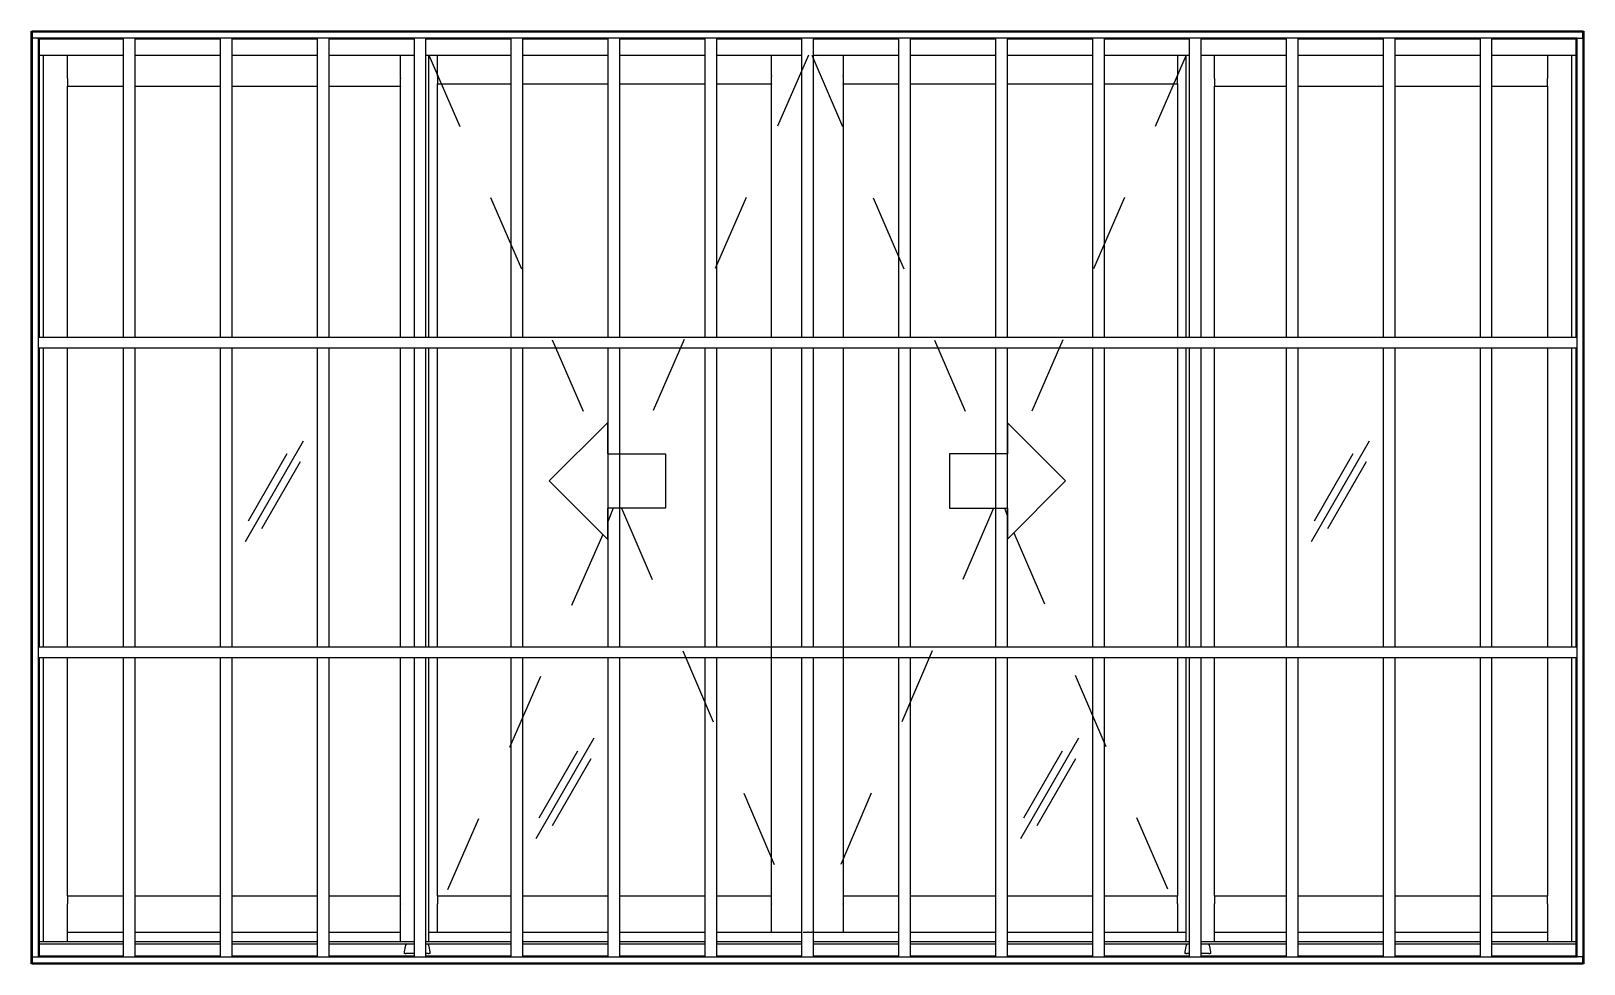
# Model space of a CAD drawing. Header units: millimetres. Extents: x 225.06 to 227.07, y 1050.12 to 1051.32.
import ezdxf

# ---------------------------------------------------------------- set-up
doc = ezdxf.new("R2010")
doc.units = ezdxf.units.MM
doc.header["$LTSCALE"] = 0.5
doc.linetypes.add('HIDDEN2', pattern=[0.1875, 0.125, -0.0625])
doc.layers.add('Gravia_Janelas', color=1, linetype='Continuous')
doc.layers.add('Gravia_Janelas_hidden2', color=1, linetype='HIDDEN2')

msp = doc.modelspace()

# ---------------------------------------------------------------- linework, layer by layer
at = {"layer": 'Gravia_Janelas'}
for p, q in [((227.0643, 1051.3227), (225.0643, 1051.3227)), ((225.0643, 1051.3226), (225.0643, 1051.3227)), ((225.0643, 1051.3226), (225.0643, 1051.3219)), ((225.0643, 1051.3216), (225.0643, 1051.3219)), ((225.0643, 1051.3216), (225.0643, 1051.3212)), ((225.0643, 1051.3208), (225.0643, 1051.3212)), ((227.0643, 1051.3212), (225.0643, 1051.3212)), ((225.0643, 1051.3208), (225.0643, 1051.3141)), ((227.0643, 1051.3227), (227.0643, 1051.3226)), ((227.0643, 1051.3219), (227.0643, 1051.3226)), ((227.0643, 1051.3219), (227.0643, 1051.3216)), ((227.0643, 1051.3212), (227.0643, 1051.3216)), ((227.0643, 1051.3212), (227.0643, 1051.3208)), ((227.0643, 1051.3141), (227.0643, 1051.3208)), ((225.0628, 1051.3136), (225.0628, 1050.1288)), ((225.0628, 1051.3136), (225.063, 1051.3136)), ((225.0636, 1051.3136), (225.063, 1051.3136)), ((225.0636, 1051.3136), (225.0639, 1051.3136)), ((225.0643, 1051.3136), (225.0639, 1051.3136)), ((225.0643, 1051.3136), (225.0643, 1051.3141)), ((225.0643, 1051.3136), (225.0643, 1050.1288)), ((225.0643, 1051.3136), (225.0647, 1051.3136)), ((225.0714, 1051.3136), (225.0647, 1051.3136)), ((225.0714, 1051.3136), (225.0719, 1051.3136)), ((227.0567, 1051.3136), (225.0719, 1051.3136)), ((225.0719, 1051.3136), (225.0719, 1050.1288)), ((225.0719, 1051.3129), (225.0719, 1051.3133)), ((225.0733, 1051.3136), (225.0733, 1051.3126)), ((225.0733, 1051.3122), (225.0733, 1051.3126)), ((225.1818, 1051.3122), (225.0733, 1051.3122)), ((225.0733, 1051.3122), (225.0733, 1050.9275)), ((225.1818, 1051.3136), (225.1818, 1050.9275)), ((225.1968, 1051.3136), (225.1968, 1050.9275)), ((225.3068, 1051.3122), (225.1968, 1051.3122)), ((225.3068, 1051.3136), (225.3068, 1050.9275)), ((225.3218, 1051.3136), (225.3218, 1050.9275)), ((225.4318, 1051.3122), (225.3218, 1051.3122)), ((225.4318, 1051.3136), (225.4318, 1050.9275)), ((225.4468, 1051.3136), (225.4468, 1050.9275)), ((225.5568, 1051.3122), (225.4468, 1051.3122)), ((225.5568, 1051.3136), (225.5568, 1050.9275)), ((225.5718, 1051.3136), (225.5718, 1050.9275)), ((225.6818, 1051.3122), (225.5718, 1051.3122)), ((225.6818, 1051.3136), (225.6818, 1050.9275)), ((225.6968, 1051.3136), (225.6968, 1050.9275)), ((225.8068, 1051.3122), (225.6968, 1051.3122)), ((225.8068, 1051.3136), (225.8068, 1050.9275)), ((225.8218, 1051.3136), (225.8218, 1050.9275)), ((225.9318, 1051.3122), (225.8218, 1051.3122)), ((225.9318, 1051.3136), (225.9318, 1050.9275)), ((225.9468, 1051.3136), (225.9468, 1050.9275)), ((226.0568, 1051.3122), (225.9468, 1051.3122)), ((226.0568, 1051.3136), (226.0568, 1050.9275)), ((226.0718, 1051.3136), (226.0718, 1050.9275)), ((226.1818, 1051.3122), (226.0718, 1051.3122)), ((226.1818, 1051.3136), (226.1818, 1050.9275)), ((226.1968, 1051.3136), (226.1968, 1050.9275)), ((226.3068, 1051.3122), (226.1968, 1051.3122)), ((226.3068, 1051.3136), (226.3068, 1050.9275)), ((226.3218, 1051.3136), (226.3218, 1050.9275)), ((226.4318, 1051.3122), (226.3218, 1051.3122)), ((226.4318, 1051.3136), (226.4318, 1050.9275)), ((226.4468, 1051.3136), (226.4468, 1050.9275)), ((226.5568, 1051.3122), (226.4468, 1051.3122)), ((226.5568, 1051.3136), (226.5568, 1050.9275)), ((226.5718, 1051.3136), (226.5718, 1050.9275)), ((226.6818, 1051.3122), (226.5718, 1051.3122)), ((226.6818, 1051.3136), (226.6818, 1050.9275)), ((226.6968, 1051.3136), (226.6968, 1050.9275)), ((226.8068, 1051.3122), (226.6968, 1051.3122)), ((226.8068, 1051.3136), (226.8068, 1050.9275)), ((226.8218, 1051.3136), (226.8218, 1050.9275)), ((226.9318, 1051.3122), (226.8218, 1051.3122)), ((226.9318, 1051.3136), (226.9318, 1050.9275)), ((226.9468, 1051.3136), (226.9468, 1050.9275)), ((227.0553, 1051.3122), (226.9468, 1051.3122)), ((227.0553, 1051.3126), (227.0553, 1051.3136)), ((227.0553, 1051.3126), (227.0553, 1051.3122)), ((227.0553, 1051.3122), (227.0553, 1050.9275)), ((227.0567, 1051.3136), (227.0567, 1050.1288)), ((227.0572, 1051.3136), (227.0567, 1051.3136)), ((227.0567, 1051.3133), (227.0567, 1051.3129)), ((227.0572, 1051.3136), (227.0639, 1051.3136)), ((227.0643, 1051.3136), (227.0639, 1051.3136)), ((227.0643, 1051.3141), (227.0643, 1051.3136)), ((227.0643, 1051.3136), (227.0643, 1050.1288)), ((227.0643, 1051.3136), (227.0648, 1051.3136)), ((227.0651, 1051.3136), (227.0648, 1051.3136)), ((227.0651, 1051.3136), (227.0657, 1051.3136)), ((227.0658, 1051.3136), (227.0657, 1051.3136)), ((227.0658, 1051.3136), (227.0658, 1050.1288)), ((225.0719, 1051.2915), (225.1818, 1051.2915)), ((225.0789, 1050.9275), (225.0789, 1051.2915)), ((225.1097, 1051.2624), (225.1097, 1051.2915)), ((225.1968, 1051.2915), (225.3068, 1051.2915)), ((225.3218, 1051.2915), (225.4318, 1051.2915)), ((225.4468, 1051.2915), (225.5568, 1051.2915)), ((225.5392, 1051.2624), (225.5392, 1051.2915)), ((225.5718, 1051.2915), (225.6818, 1051.2915)), ((225.576, 1050.9275), (225.576, 1051.2915)), ((225.587, 1051.2654), (225.587, 1051.2915)), ((225.6968, 1051.2915), (225.8068, 1051.2915)), ((225.8218, 1051.2915), (225.9318, 1051.2915)), ((225.9468, 1051.2915), (226.0568, 1051.2915)), ((226.0181, 1051.2654), (226.0181, 1051.2915)), ((226.0718, 1051.2915), (226.1818, 1051.2915)), ((226.1105, 1051.2915), (226.1105, 1051.2654)), ((226.1968, 1051.2915), (226.3068, 1051.2915)), ((226.3218, 1051.2915), (226.4318, 1051.2915)), ((226.4468, 1051.2915), (226.5568, 1051.2915)), ((226.5416, 1051.2915), (226.5416, 1051.2654)), ((226.5526, 1050.9275), (226.5526, 1051.2915)), ((226.5718, 1051.2915), (226.6818, 1051.2915)), ((226.5894, 1051.2624), (226.5894, 1051.2915)), ((226.6968, 1051.2915), (226.8068, 1051.2915)), ((226.8218, 1051.2915), (226.9318, 1051.2915)), ((226.9468, 1051.2915), (227.0567, 1051.2915)), ((227.0189, 1051.2915), (227.0189, 1051.2624)), ((227.0497, 1051.2915), (227.0497, 1050.9275)), ((225.1097, 1051.2617), (225.1097, 1051.2624)), ((225.1097, 1051.2617), (225.1097, 1051.2517)), ((225.5392, 1051.2624), (225.5392, 1051.2617)), ((225.5392, 1051.2517), (225.5392, 1051.2617)), ((225.587, 1051.2647), (225.587, 1051.2654)), ((225.587, 1051.2647), (225.587, 1051.2547)), ((225.587, 1051.2544), (225.587, 1051.2547)), ((226.0181, 1051.2654), (226.0181, 1051.2647)), ((226.0181, 1051.2547), (226.0181, 1051.2647)), ((226.0181, 1051.2547), (226.0181, 1051.2544)), ((226.1105, 1051.2647), (226.1105, 1051.2654)), ((226.1105, 1051.2647), (226.1105, 1051.2547)), ((226.1105, 1051.2544), (226.1105, 1051.2547)), ((226.5416, 1051.2654), (226.5416, 1051.2647)), ((226.5416, 1051.2547), (226.5416, 1051.2647)), ((226.5416, 1051.2547), (226.5416, 1051.2544)), ((226.5894, 1051.2617), (226.5894, 1051.2624)), ((226.5894, 1051.2617), (226.5894, 1051.2517)), ((227.0189, 1051.2624), (227.0189, 1051.2617)), ((227.0189, 1051.2517), (227.0189, 1051.2617)), ((225.1097, 1051.2514), (225.1097, 1051.2517)), ((225.1097, 1050.9275), (225.1097, 1051.2514)), ((225.1818, 1051.2514), (225.1097, 1051.2514)), ((225.3068, 1051.2514), (225.1968, 1051.2514)), ((225.4318, 1051.2514), (225.3218, 1051.2514)), ((225.5392, 1051.2514), (225.4468, 1051.2514)), ((225.5392, 1051.2517), (225.5392, 1051.2514)), ((225.5392, 1050.9275), (225.5392, 1051.2514)), ((225.587, 1050.9275), (225.587, 1051.2544)), ((225.6818, 1051.2544), (225.587, 1051.2544)), ((225.8068, 1051.2544), (225.6968, 1051.2544)), ((225.9318, 1051.2544), (225.8218, 1051.2544)), ((226.0181, 1051.2544), (225.9468, 1051.2544)), ((226.0181, 1050.9275), (226.0181, 1051.2544)), ((226.1818, 1051.2544), (226.1105, 1051.2544)), ((226.1105, 1051.2544), (226.1105, 1050.9275)), ((226.3068, 1051.2544), (226.1968, 1051.2544)), ((226.4318, 1051.2544), (226.3218, 1051.2544)), ((226.5416, 1051.2544), (226.4468, 1051.2544)), ((226.5416, 1051.2544), (226.5416, 1050.9275)), ((226.5894, 1051.2514), (226.5894, 1051.2517)), ((226.6818, 1051.2514), (226.5894, 1051.2514)), ((226.5894, 1050.9275), (226.5894, 1051.2514)), ((226.8068, 1051.2514), (226.6968, 1051.2514)), ((226.9318, 1051.2514), (226.8218, 1051.2514)), ((227.0189, 1051.2514), (226.9468, 1051.2514)), ((227.0189, 1051.2517), (227.0189, 1051.2514)), ((227.0189, 1051.2514), (227.0189, 1050.9275)), ((227.0567, 1050.9275), (225.0719, 1050.9275)), ((225.0719, 1050.9143), (227.0567, 1050.9143)), ((225.0733, 1050.9143), (225.0733, 1050.5281)), ((225.0789, 1050.5281), (225.0789, 1050.9143)), ((225.1097, 1050.5281), (225.1097, 1050.9143)), ((225.1818, 1050.9143), (225.1818, 1050.5281)), ((225.1968, 1050.9143), (225.1968, 1050.5281)), ((225.3068, 1050.9143), (225.3068, 1050.5281)), ((225.3218, 1050.9143), (225.3218, 1050.5281)), ((225.4318, 1050.9143), (225.4318, 1050.5281)), ((225.4468, 1050.9143), (225.4468, 1050.5281)), ((225.5392, 1050.5281), (225.5392, 1050.9143)), ((225.5568, 1050.9143), (225.5568, 1050.5281)), ((225.5718, 1050.9143), (225.5718, 1050.5281)), ((225.576, 1050.5281), (225.576, 1050.9143)), ((225.587, 1050.5281), (225.587, 1050.9143)), ((225.6818, 1050.9143), (225.6818, 1050.5281)), ((225.6968, 1050.9143), (225.6968, 1050.5281)), ((225.8068, 1050.9143), (225.8068, 1050.5281)), ((225.8218, 1050.9143), (225.8218, 1050.5281)), ((225.9318, 1050.9143), (225.9318, 1050.5281)), ((225.9468, 1050.9143), (225.9468, 1050.5281)), ((226.0181, 1050.2077), (226.0181, 1050.9143)), ((226.0568, 1050.9143), (226.0568, 1050.5281)), ((226.0718, 1050.9143), (226.0718, 1050.5281)), ((226.1105, 1050.9143), (226.1105, 1050.2077)), ((226.1818, 1050.9143), (226.1818, 1050.5281)), ((226.1968, 1050.9143), (226.1968, 1050.5281)), ((226.3068, 1050.9143), (226.3068, 1050.5281)), ((226.3218, 1050.9143), (226.3218, 1050.5281)), ((226.4318, 1050.9143), (226.4318, 1050.5281)), ((226.4468, 1050.9143), (226.4468, 1050.5281)), ((226.5416, 1050.9143), (226.5416, 1050.5281)), ((226.5526, 1050.5281), (226.5526, 1050.9143)), ((226.5568, 1050.9143), (226.5568, 1050.5281)), ((226.5718, 1050.9143), (226.5718, 1050.5281)), ((226.5894, 1050.5281), (226.5894, 1050.9143)), ((226.6818, 1050.9143), (226.6818, 1050.5281)), ((226.6968, 1050.9143), (226.6968, 1050.5281)), ((226.8068, 1050.9143), (226.8068, 1050.5281)), ((226.8218, 1050.9143), (226.8218, 1050.5281)), ((226.9318, 1050.9143), (226.9318, 1050.5281)), ((226.9468, 1050.9143), (226.9468, 1050.5281)), ((227.0189, 1050.9143), (227.0189, 1050.5281)), ((227.0497, 1050.9143), (227.0497, 1050.5281)), ((227.0553, 1050.9143), (227.0553, 1050.5281)), ((225.3393, 1050.6645), (225.4143, 1050.7944)), ((226.7143, 1050.6645), (226.7893, 1050.7944)), ((225.3432, 1050.6912), (225.3932, 1050.7778)), ((226.7182, 1050.6912), (226.7682, 1050.7778)), ((225.3605, 1050.6812), (225.4105, 1050.7678)), ((226.7355, 1050.6812), (226.7855, 1050.7678)), ((225.8135, 1050.7075), (225.8063, 1050.6891)), ((226.3183, 1050.7075), (226.3223, 1050.6971)), ((227.0567, 1050.5281), (225.0719, 1050.5281)), ((225.0719, 1050.5149), (227.0567, 1050.5149)), ((225.0733, 1050.5149), (225.0733, 1050.1302)), ((225.0789, 1050.1486), (225.0789, 1050.5149)), ((225.1097, 1050.2077), (225.1097, 1050.5149)), ((225.1818, 1050.5149), (225.1818, 1050.1288)), ((225.1968, 1050.5149), (225.1968, 1050.1288)), ((225.3068, 1050.5149), (225.3068, 1050.1288)), ((225.3218, 1050.5149), (225.3218, 1050.1288)), ((225.4318, 1050.5149), (225.4318, 1050.1288)), ((225.4468, 1050.5149), (225.4468, 1050.1288)), ((225.5392, 1050.2077), (225.5392, 1050.5149)), ((225.5568, 1050.5149), (225.5568, 1050.1288)), ((225.5718, 1050.5149), (225.5718, 1050.1288)), ((225.576, 1050.1486), (225.576, 1050.5149)), ((225.587, 1050.2077), (225.587, 1050.5149)), ((225.6818, 1050.5149), (225.6818, 1050.1288)), ((225.6968, 1050.5149), (225.6968, 1050.1288)), ((225.8068, 1050.5149), (225.8068, 1050.1288)), ((225.8218, 1050.5149), (225.8218, 1050.1288)), ((225.9318, 1050.5149), (225.9318, 1050.1288)), ((225.9468, 1050.5149), (225.9468, 1050.1288)), ((226.0568, 1050.5149), (226.0568, 1050.1288)), ((226.0718, 1050.5149), (226.0718, 1050.1288)), ((226.1818, 1050.5149), (226.1818, 1050.1288)), ((226.1968, 1050.5149), (226.1968, 1050.1288)), ((226.3068, 1050.5149), (226.3068, 1050.1288)), ((226.3218, 1050.5149), (226.3218, 1050.1288)), ((226.4318, 1050.5149), (226.4318, 1050.1288)), ((226.4468, 1050.5149), (226.4468, 1050.1288)), ((226.5416, 1050.5149), (226.5416, 1050.2077)), ((226.5526, 1050.1486), (226.5526, 1050.5149)), ((226.5568, 1050.5149), (226.5568, 1050.1288)), ((226.5718, 1050.5149), (226.5718, 1050.1288)), ((226.5894, 1050.2077), (226.5894, 1050.5149)), ((226.6818, 1050.5149), (226.6818, 1050.1288)), ((226.6968, 1050.5149), (226.6968, 1050.1288)), ((226.8068, 1050.5149), (226.8068, 1050.1288)), ((226.8218, 1050.5149), (226.8218, 1050.1288)), ((226.9318, 1050.5149), (226.9318, 1050.1288)), ((226.9468, 1050.5149), (226.9468, 1050.1288)), ((227.0189, 1050.5149), (227.0189, 1050.2077)), ((227.0497, 1050.5149), (227.0497, 1050.1486)), ((227.0553, 1050.5149), (227.0553, 1050.1302)), ((225.7143, 1050.2815), (225.7893, 1050.4114)), ((225.7182, 1050.3081), (225.7682, 1050.3947)), ((226.3393, 1050.2815), (226.4143, 1050.4114)), ((226.3432, 1050.3081), (226.3932, 1050.3947)), ((225.7355, 1050.2981), (225.7855, 1050.3847)), ((226.3605, 1050.2981), (226.4105, 1050.3847)), ((225.1097, 1050.2074), (225.1097, 1050.2077)), ((225.1097, 1050.2077), (225.1818, 1050.2077)), ((225.1097, 1050.2074), (225.1097, 1050.1973)), ((225.1097, 1050.1967), (225.1097, 1050.1973)), ((225.1097, 1050.1486), (225.1097, 1050.1967)), ((225.1968, 1050.2077), (225.3068, 1050.2077)), ((225.3218, 1050.2077), (225.4318, 1050.2077)), ((225.4468, 1050.2077), (225.5392, 1050.2077)), ((225.5392, 1050.2077), (225.5392, 1050.2074)), ((225.5392, 1050.1973), (225.5392, 1050.2074)), ((225.5392, 1050.1973), (225.5392, 1050.1967)), ((225.5392, 1050.1486), (225.5392, 1050.1967)), ((225.587, 1050.2074), (225.587, 1050.2077)), ((225.587, 1050.2077), (225.6818, 1050.2077)), ((225.587, 1050.2074), (225.587, 1050.1973)), ((225.587, 1050.1967), (225.587, 1050.1973)), ((225.587, 1050.1606), (225.587, 1050.1967)), ((225.6968, 1050.2077), (225.8068, 1050.2077)), ((225.8218, 1050.2077), (225.9318, 1050.2077)), ((225.9468, 1050.2077), (226.0181, 1050.2077)), ((226.0181, 1050.2077), (226.0181, 1050.2074)), ((226.0181, 1050.1973), (226.0181, 1050.2074)), ((226.0181, 1050.1973), (226.0181, 1050.1967)), ((226.0181, 1050.1606), (226.0181, 1050.1967)), ((226.1105, 1050.2074), (226.1105, 1050.2077)), ((226.1105, 1050.2077), (226.1818, 1050.2077)), ((226.1105, 1050.2074), (226.1105, 1050.1973)), ((226.1105, 1050.1967), (226.1105, 1050.1973)), ((226.1105, 1050.1967), (226.1105, 1050.1606)), ((226.1968, 1050.2077), (226.3068, 1050.2077)), ((226.3218, 1050.2077), (226.4318, 1050.2077)), ((226.4468, 1050.2077), (226.5416, 1050.2077)), ((226.5416, 1050.2077), (226.5416, 1050.2074)), ((226.5416, 1050.1973), (226.5416, 1050.2074)), ((226.5416, 1050.1973), (226.5416, 1050.1967)), ((226.5416, 1050.1967), (226.5416, 1050.1606)), ((226.5894, 1050.2074), (226.5894, 1050.2077)), ((226.5894, 1050.2077), (226.6818, 1050.2077)), ((226.5894, 1050.2074), (226.5894, 1050.1973)), ((226.5894, 1050.1967), (226.5894, 1050.1973)), ((226.5894, 1050.1486), (226.5894, 1050.1967)), ((226.6968, 1050.2077), (226.8068, 1050.2077)), ((226.8218, 1050.2077), (226.9318, 1050.2077)), ((226.9468, 1050.2077), (227.0189, 1050.2077)), ((227.0189, 1050.2077), (227.0189, 1050.2074)), ((227.0189, 1050.1973), (227.0189, 1050.2074)), ((227.0189, 1050.1973), (227.0189, 1050.1967)), ((227.0189, 1050.1967), (227.0189, 1050.1486)), ((225.1097, 1050.1606), (225.1818, 1050.1606)), ((225.1968, 1050.1606), (225.3068, 1050.1606)), ((225.3218, 1050.1606), (225.4318, 1050.1606)), ((225.4468, 1050.1606), (225.5392, 1050.1606)), ((225.576, 1050.1606), (225.5867, 1050.1606)), ((225.587, 1050.1606), (225.5867, 1050.1606)), ((225.587, 1050.1606), (225.6818, 1050.1606)), ((225.6968, 1050.1606), (225.8068, 1050.1606)), ((225.8218, 1050.1606), (225.9318, 1050.1606)), ((225.9468, 1050.1606), (226.0181, 1050.1606)), ((226.0184, 1050.1606), (226.0181, 1050.1606)), ((226.0184, 1050.1606), (226.056, 1050.1606)), ((226.056, 1050.1606), (226.0567, 1050.1606)), ((226.0568, 1050.1606), (226.0567, 1050.1606)), ((226.0589, 1050.1606), (226.0644, 1050.1606)), ((226.0655, 1050.1606), (226.0644, 1050.1606)), ((226.0655, 1050.1606), (226.0694, 1050.1606)), ((226.0694, 1050.1606), (226.0698, 1050.1606)), ((226.0713, 1050.1606), (226.0698, 1050.1606)), ((226.0718, 1050.1606), (226.1102, 1050.1606)), ((226.1105, 1050.1606), (226.1102, 1050.1606)), ((226.1105, 1050.1606), (226.1818, 1050.1606)), ((226.1968, 1050.1606), (226.3068, 1050.1606)), ((226.3218, 1050.1606), (226.4318, 1050.1606)), ((226.4468, 1050.1606), (226.5416, 1050.1606)), ((226.5419, 1050.1606), (226.5416, 1050.1606)), ((226.5419, 1050.1606), (226.5526, 1050.1606)), ((226.5894, 1050.1606), (226.6818, 1050.1606)), ((226.6968, 1050.1606), (226.8068, 1050.1606)), ((226.8218, 1050.1606), (226.9318, 1050.1606)), ((226.9468, 1050.1606), (227.0189, 1050.1606)), ((225.0719, 1050.1486), (225.1818, 1050.1486)), ((225.0719, 1050.1456), (225.1818, 1050.1456)), ((225.1968, 1050.1486), (225.3068, 1050.1486)), ((225.1968, 1050.1456), (225.3068, 1050.1456)), ((225.3218, 1050.1486), (225.4318, 1050.1486)), ((225.3218, 1050.1456), (225.4318, 1050.1456)), ((225.4468, 1050.1486), (225.5568, 1050.1486)), ((225.4468, 1050.1456), (225.5568, 1050.1456)), ((225.5455, 1050.1331), (225.5442, 1050.1331)), ((225.5455, 1050.1331), (225.5468, 1050.1331)), ((225.5568, 1050.1331), (225.5468, 1050.1331)), ((225.5718, 1050.1486), (225.6818, 1050.1486)), ((225.5718, 1050.1456), (225.6818, 1050.1456)), ((225.5751, 1050.1331), (225.5718, 1050.1331)), ((225.5751, 1050.1331), (225.5764, 1050.1331)), ((225.5777, 1050.1331), (225.5764, 1050.1331)), ((225.6968, 1050.1486), (225.8068, 1050.1486)), ((225.6968, 1050.1456), (225.8068, 1050.1456)), ((225.8218, 1050.1486), (225.9318, 1050.1486)), ((225.8218, 1050.1456), (225.9318, 1050.1456)), ((225.9468, 1050.1486), (226.0568, 1050.1486)), ((225.9468, 1050.1456), (226.0568, 1050.1456)), ((226.0718, 1050.1486), (226.1818, 1050.1486)), ((226.0718, 1050.1456), (226.1818, 1050.1456)), ((226.1968, 1050.1486), (226.3068, 1050.1486)), ((226.1968, 1050.1456), (226.3068, 1050.1456)), ((226.3218, 1050.1486), (226.4318, 1050.1486)), ((226.3218, 1050.1456), (226.4318, 1050.1456)), ((226.4468, 1050.1486), (226.5568, 1050.1486)), ((226.4468, 1050.1456), (226.5568, 1050.1456)), ((226.5523, 1050.1331), (226.551, 1050.1331)), ((226.5523, 1050.1331), (226.5536, 1050.1331)), ((226.5568, 1050.1331), (226.5536, 1050.1331)), ((226.5718, 1050.1486), (226.6818, 1050.1486)), ((226.5718, 1050.1456), (226.6818, 1050.1456)), ((226.5819, 1050.1331), (226.5718, 1050.1331)), ((226.5819, 1050.1331), (226.5832, 1050.1331)), ((226.5845, 1050.1331), (226.5832, 1050.1331)), ((226.6968, 1050.1486), (226.8068, 1050.1486)), ((226.6968, 1050.1456), (226.8068, 1050.1456)), ((226.8218, 1050.1486), (226.9318, 1050.1486)), ((226.8218, 1050.1456), (226.9318, 1050.1456)), ((226.9468, 1050.1486), (227.0567, 1050.1486)), ((226.9468, 1050.1456), (227.0567, 1050.1456)), ((225.063, 1050.1288), (225.0628, 1050.1288)), ((225.063, 1050.1288), (225.0636, 1050.1288)), ((225.0639, 1050.1288), (225.0636, 1050.1288)), ((225.0639, 1050.1288), (225.0643, 1050.1288)), ((225.0643, 1050.1283), (225.0643, 1050.1288)), ((225.0647, 1050.1288), (225.0643, 1050.1288)), ((225.0643, 1050.1283), (225.0643, 1050.1216)), ((225.0643, 1050.1212), (225.0643, 1050.1216)), ((225.0643, 1050.1212), (227.0643, 1050.1212)), ((225.0643, 1050.1212), (225.0643, 1050.1208)), ((225.0643, 1050.1205), (225.0643, 1050.1208)), ((225.0647, 1050.1205), (225.0643, 1050.1205)), ((225.0643, 1050.1205), (225.0643, 1050.1198)), ((225.0643, 1050.1197), (225.0643, 1050.1198)), ((225.0643, 1050.1197), (227.0643, 1050.1197)), ((225.0647, 1050.1288), (225.0714, 1050.1288)), ((225.0719, 1050.1288), (225.0714, 1050.1288)), ((225.0719, 1050.1288), (227.0567, 1050.1288)), ((225.0733, 1050.1302), (225.1818, 1050.1302)), ((225.0733, 1050.1298), (225.0733, 1050.1302)), ((225.0733, 1050.1298), (225.0733, 1050.1288)), ((225.1968, 1050.1302), (225.3068, 1050.1302)), ((225.3218, 1050.1302), (225.4318, 1050.1302)), ((225.4468, 1050.1302), (225.5568, 1050.1302)), ((225.5718, 1050.1302), (225.6818, 1050.1302)), ((225.6968, 1050.1302), (225.8068, 1050.1302)), ((225.8218, 1050.1302), (225.9318, 1050.1302)), ((225.9468, 1050.1302), (226.0568, 1050.1302)), ((226.0718, 1050.1302), (226.1818, 1050.1302)), ((226.1968, 1050.1302), (226.3068, 1050.1302)), ((226.3218, 1050.1302), (226.4318, 1050.1302)), ((226.4468, 1050.1302), (226.5568, 1050.1302)), ((226.5718, 1050.1302), (226.6818, 1050.1302)), ((226.6968, 1050.1302), (226.8068, 1050.1302)), ((226.8218, 1050.1302), (226.9318, 1050.1302)), ((226.9468, 1050.1302), (227.0553, 1050.1302)), ((227.0553, 1050.1302), (227.0553, 1050.1298)), ((227.0553, 1050.1288), (227.0553, 1050.1298)), ((227.0567, 1050.1288), (227.0572, 1050.1288)), ((227.0639, 1050.1288), (227.0572, 1050.1288)), ((227.0639, 1050.1288), (227.0643, 1050.1288)), ((227.0643, 1050.1198), (227.0643, 1050.1288)), ((227.0648, 1050.1288), (227.0643, 1050.1288)), ((227.0643, 1050.1198), (227.0643, 1050.1197)), ((227.0648, 1050.1288), (227.0651, 1050.1288)), ((227.0657, 1050.1288), (227.0651, 1050.1288)), ((227.0657, 1050.1288), (227.0658, 1050.1288))]:
    msp.add_line(p, q, dxfattribs=at)
at = {"layer": 'Gravia_Janelas', "color": 2}
msp.add_lwpolyline([(225.0628, 1051.3226), (227.0658, 1051.3226), (227.0658, 1050.1197), (225.0628, 1050.1197)], close=True, dxfattribs=at)
at = {"layer": 'Gravia_Janelas'}
for points in [[(225.7313, 1050.7425), (225.8063, 1050.8175), (225.8063, 1050.7775), (225.8813, 1050.7775), (225.8813, 1050.7075), (225.8063, 1050.7075), (225.8063, 1050.6675), (225.7313, 1050.7425)], [(226.3973, 1050.7425), (226.3223, 1050.8175), (226.3223, 1050.7775), (226.2473, 1050.7775), (226.2473, 1050.7075), (226.3223, 1050.7075), (226.3223, 1050.6675), (226.3973, 1050.7425)]]:
    msp.add_lwpolyline(points, close=True, dxfattribs=at)
for points in [[(225.5462, 1050.1442), (225.5462, 1050.1442), (225.5462, 1050.1442), (225.5462, 1050.1442), (225.5462, 1050.1442), (225.5462, 1050.1442), (225.5462, 1050.1443), (225.5462, 1050.1443), (225.5462, 1050.1443), (225.5462, 1050.1443), (225.5462, 1050.1443), (225.5462, 1050.1443), (225.5462, 1050.1443), (225.5462, 1050.1443), (225.5462, 1050.1443), (225.5463, 1050.1444), (225.5463, 1050.1444), (225.5463, 1050.1444), (225.5463, 1050.1444), (225.5463, 1050.1444), (225.5463, 1050.1444), (225.5463, 1050.1444), (225.5463, 1050.1444), (225.5463, 1050.1444), (225.5463, 1050.1444)], [(225.5463, 1050.1444), (225.5463, 1050.1445), (225.5463, 1050.1446), (225.5464, 1050.1446), (225.5464, 1050.1447), (225.5464, 1050.1448), (225.5465, 1050.1448), (225.5465, 1050.1449), (225.5465, 1050.1449), (225.5466, 1050.145), (225.5466, 1050.1451), (225.5467, 1050.1451), (225.5467, 1050.1452), (225.5467, 1050.1452), (225.5468, 1050.1452), (225.5468, 1050.1453), (225.5469, 1050.1453), (225.5469, 1050.1454), (225.5469, 1050.1454), (225.547, 1050.1454), (225.547, 1050.1455), (225.5471, 1050.1455), (225.5471, 1050.1455), (225.5471, 1050.1456), (225.5472, 1050.1456)], [(225.5747, 1050.1456), (225.5747, 1050.1456), (225.5748, 1050.1455), (225.5748, 1050.1455), (225.5749, 1050.1455), (225.5749, 1050.1454), (225.5749, 1050.1454), (225.575, 1050.1454), (225.575, 1050.1453), (225.5751, 1050.1453), (225.5751, 1050.1452), (225.5751, 1050.1452), (225.5752, 1050.1452), (225.5752, 1050.1451), (225.5753, 1050.1451), (225.5753, 1050.145), (225.5753, 1050.1449), (225.5754, 1050.1449), (225.5754, 1050.1448), (225.5754, 1050.1448), (225.5755, 1050.1447), (225.5755, 1050.1446), (225.5755, 1050.1446), (225.5756, 1050.1445), (225.5756, 1050.1444)], [(225.5756, 1050.1444), (225.5756, 1050.1444), (225.5756, 1050.1444), (225.5756, 1050.1444), (225.5756, 1050.1444), (225.5756, 1050.1444), (225.5756, 1050.1444), (225.5756, 1050.1444), (225.5756, 1050.1444), (225.5756, 1050.1444), (225.5756, 1050.1443), (225.5756, 1050.1443), (225.5756, 1050.1443), (225.5756, 1050.1443), (225.5756, 1050.1443), (225.5757, 1050.1443), (225.5757, 1050.1443), (225.5757, 1050.1443), (225.5757, 1050.1443), (225.5757, 1050.1442), (225.5757, 1050.1442), (225.5757, 1050.1442), (225.5757, 1050.1442), (225.5757, 1050.1442), (225.5757, 1050.1442)], [(226.553, 1050.1442), (226.553, 1050.1442), (226.553, 1050.1442), (226.553, 1050.1442), (226.553, 1050.1442), (226.553, 1050.1442), (226.553, 1050.1443), (226.553, 1050.1443), (226.553, 1050.1443), (226.553, 1050.1443), (226.553, 1050.1443), (226.553, 1050.1443), (226.553, 1050.1443), (226.553, 1050.1443), (226.553, 1050.1443), (226.5531, 1050.1444), (226.5531, 1050.1444), (226.5531, 1050.1444), (226.5531, 1050.1444), (226.5531, 1050.1444), (226.5531, 1050.1444), (226.5531, 1050.1444), (226.5531, 1050.1444), (226.5531, 1050.1444), (226.5531, 1050.1444)], [(226.5531, 1050.1444), (226.5531, 1050.1445), (226.5531, 1050.1446), (226.5532, 1050.1446), (226.5532, 1050.1447), (226.5532, 1050.1448), (226.5533, 1050.1448), (226.5533, 1050.1449), (226.5533, 1050.1449), (226.5534, 1050.145), (226.5534, 1050.1451), (226.5535, 1050.1451), (226.5535, 1050.1452), (226.5535, 1050.1452), (226.5536, 1050.1452), (226.5536, 1050.1453), (226.5537, 1050.1453), (226.5537, 1050.1454), (226.5537, 1050.1454), (226.5538, 1050.1454), (226.5538, 1050.1455), (226.5539, 1050.1455), (226.5539, 1050.1455), (226.5539, 1050.1456), (226.554, 1050.1456)], [(226.5815, 1050.1456), (226.5815, 1050.1456), (226.5816, 1050.1455), (226.5816, 1050.1455), (226.5817, 1050.1455), (226.5817, 1050.1454), (226.5817, 1050.1454), (226.5818, 1050.1454), (226.5818, 1050.1453), (226.5819, 1050.1453), (226.5819, 1050.1452), (226.5819, 1050.1452), (226.582, 1050.1452), (226.582, 1050.1451), (226.5821, 1050.1451), (226.5821, 1050.145), (226.5821, 1050.1449), (226.5822, 1050.1449), (226.5822, 1050.1448), (226.5822, 1050.1448), (226.5823, 1050.1447), (226.5823, 1050.1446), (226.5823, 1050.1446), (226.5824, 1050.1445), (226.5824, 1050.1444)], [(226.5824, 1050.1444), (226.5824, 1050.1444), (226.5824, 1050.1444), (226.5824, 1050.1444), (226.5824, 1050.1444), (226.5824, 1050.1444), (226.5824, 1050.1444), (226.5824, 1050.1444), (226.5824, 1050.1444), (226.5824, 1050.1444), (226.5824, 1050.1443), (226.5824, 1050.1443), (226.5824, 1050.1443), (226.5824, 1050.1443), (226.5824, 1050.1443), (226.5825, 1050.1443), (226.5825, 1050.1443), (226.5825, 1050.1443), (226.5825, 1050.1443), (226.5825, 1050.1442), (226.5825, 1050.1442), (226.5825, 1050.1442), (226.5825, 1050.1442), (226.5825, 1050.1442), (226.5825, 1050.1442)]]:
    msp.add_lwpolyline(points, dxfattribs=at)
for centre, start, end in [((225.5762, 1050.1331), 163.6817, 180), ((225.5762, 1050.1331), 159.6191, 163.6817), ((225.5457, 1050.1331), 16.3183, 20.3809), ((225.5457, 1050.1331), 0, 16.3183), ((226.583, 1050.1331), 163.6817, 180), ((226.583, 1050.1331), 159.6191, 163.6817), ((226.5525, 1050.1331), 16.3183, 20.3809), ((226.5525, 1050.1331), 0, 16.3183)]:
    msp.add_arc(centre, 0.032, start, end, dxfattribs=at)
at = {"layer": 'Gravia_Janelas_hidden2'}
for p, q in [((225.576, 1051.2915), (225.789, 1050.8001)), ((226.0655, 1051.2915), (225.8409, 1050.7775)), ((226.0698, 1051.2915), (226.2914, 1050.7775)), ((226.5526, 1051.2915), (226.3397, 1050.8001)), ((225.8246, 1050.7075), (226.0589, 1050.1606)), ((226.3041, 1050.7075), (226.0698, 1050.1606)), ((226.3306, 1050.6757), (226.5526, 1050.1606)), ((225.8002, 1050.6735), (225.576, 1050.1606))]:
    msp.add_line(p, q, dxfattribs=at)

doc.saveas('drawing.dxf')
